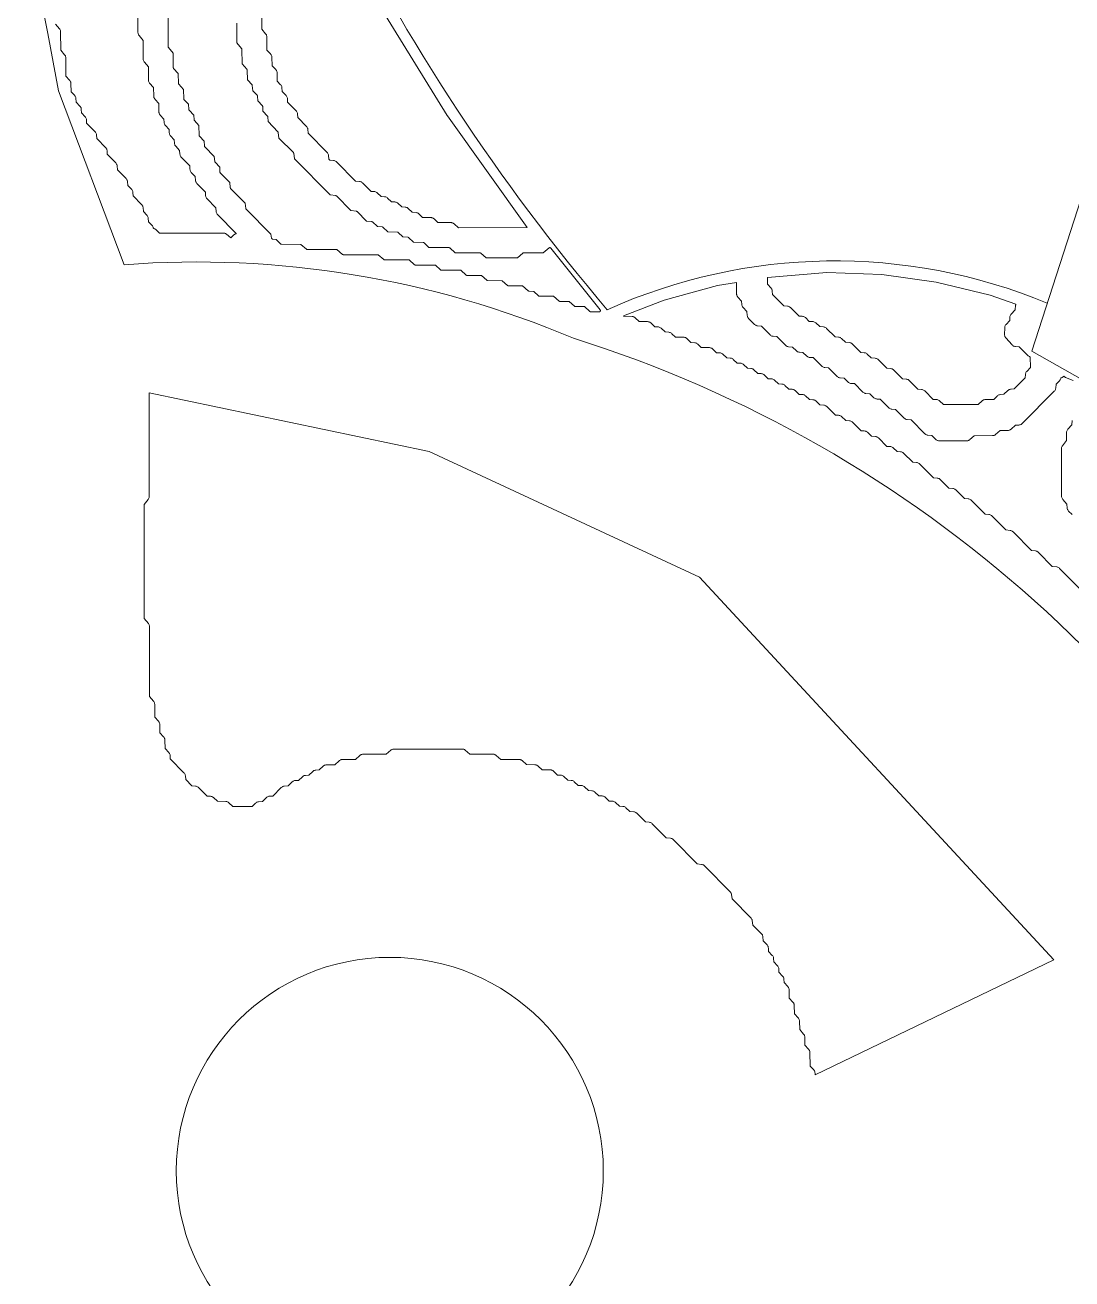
# Model space of a CAD drawing. Header units: inches. Extents: x 36 to 80.3, y 17.3 to 55.9.
# Drawn here: x 44.11 to 49.5, y 30.97 to 37.42 of the extents above; entities that cross this region are included whole.
import ezdxf

# ---------------------------------------------------------------- set-up
doc = ezdxf.new("R2010")
doc.units = ezdxf.units.IN
doc.layers.add('01_ORIGINAL_CAD', color=7, linetype='CONTINUOUS', lineweight=20)
doc.layers.add('02_APPROVED_PDF_OUTLINES', color=7, linetype='CONTINUOUS', lineweight=15)

msp = doc.modelspace()

# ---------------------------------------------------------------- linework, layer by layer
at = {"layer": '01_ORIGINAL_CAD'}
for points in [[(44.2832, 37.0838, 0.090917), (40.9305, 45.9685, -0.652582), (40.9305, 49.0108, -0.158741), (45.0035, 48.4251, -0.098355), (47.824, 46.2028), (47.7547, 46.078)], [(45.6919, 38.1087, 0.060935), (47.1089, 35.956, -0.206423), (49.3752, 35.9901)], [(46.9349, 35.809, 0.119192), (44.6213, 36.1879), (44.2832, 37.0838)]]:
    msp.add_lwpolyline(points, format="xyb", dxfattribs=at)
msp.add_lwpolyline([(49.5667, 36.5827), (50.7029, 35.7869), (50.1291, 35.2702), (49.2949, 35.7417), (49.5667, 36.5827)], dxfattribs=at)
msp.add_circle((45.9894, 31.5215), 1.0995, dxfattribs=at)
msp.add_arc((44.9959, 29.643), 6.4637, 23.73402, 72.54294, dxfattribs=at)
at = {"layer": '02_APPROVED_PDF_OUTLINES'}
for points in [[(44.6919, 37.8429), (44.6925, 37.3837), (44.6927, 37.3803), (44.6934, 37.377), (44.6946, 37.3738), (44.6961, 37.3708), (44.6981, 37.368), (44.7192, 37.3419), (44.7196, 37.2465), (44.7199, 37.243), (44.7206, 37.2395), (44.7219, 37.2362), (44.7236, 37.233), (44.7258, 37.2302), (44.746, 37.2071), (44.7463, 37.1392), (44.7466, 37.1356), (44.7474, 37.1322), (44.7487, 37.1288), (44.7504, 37.1257), (44.7525, 37.1229), (44.7729, 37.0996), (44.7739, 37.0555), (44.7741, 37.0524), (44.7748, 37.0495), (44.7757, 37.0466), (44.7771, 37.0439), (44.7787, 37.0413), (44.7806, 37.039), (44.7996, 37.0186), (44.8006, 36.975), (44.8008, 36.9719), (44.8015, 36.969), (44.8024, 36.9661), (44.8037, 36.9634), (44.8054, 36.9608), (44.8073, 36.9585), (44.8265, 36.9379), (44.8273, 36.9208), (44.8277, 36.9173), (44.8286, 36.9138), (44.8299, 36.9106), (44.8317, 36.9076), (44.834, 36.9048), (44.8531, 36.8843), (44.8539, 36.8671), (44.8543, 36.8636), (44.8552, 36.8602), (44.8566, 36.8569), (44.8584, 36.8539), (44.8606, 36.8511), (44.8798, 36.8306), (44.8806, 36.8134), (44.881, 36.8099), (44.8819, 36.8065), (44.8832, 36.8033), (44.885, 36.8002), (44.8873, 36.7975), (44.9068, 36.7765), (44.9086, 36.7561), (44.9092, 36.7527), (44.9102, 36.7494), (44.9116, 36.7463), (44.9135, 36.7434), (44.9157, 36.7408), (44.9597, 36.6961), (44.9604, 36.6793), (44.9608, 36.6758), (44.9617, 36.6724), (44.9631, 36.6691), (44.9649, 36.6661), (44.9671, 36.6633), (44.9867, 36.6424), (44.9885, 36.622), (44.9891, 36.6186), (44.9901, 36.6153), (44.9915, 36.6122), (44.9934, 36.6093), (44.9956, 36.6066), (45.0396, 36.5619), (45.0403, 36.5452), (45.0406, 36.5422), (45.0413, 36.5392), (45.0423, 36.5364), (45.0437, 36.5337), (45.0453, 36.5312), (45.0473, 36.5289), (45.0932, 36.4812), (45.095, 36.461), (45.0956, 36.4576), (45.0966, 36.4543), (45.098, 36.4512), (45.0999, 36.4483), (45.1021, 36.4456), (45.1988, 36.3478), (45.1988, 36.3474), (45.1975, 36.3471), (45.1944, 36.3461), (45.1915, 36.3446), (45.1888, 36.3428), (45.1863, 36.3407), (45.1716, 36.326), (45.1485, 36.3448), (45.1457, 36.3468), (45.1427, 36.3484), (45.1395, 36.3495), (45.1361, 36.3502), (45.1327, 36.3505), (44.8042, 36.3502), (44.787, 36.3672), (44.7846, 36.3694), (44.7818, 36.3712), (44.7789, 36.3726), (44.7758, 36.3737), (44.7726, 36.3743), (44.7719, 36.3744), (44.7717, 36.3753), (44.7711, 36.3784), (44.7701, 36.3815), (44.7687, 36.3844), (44.7669, 36.3872), (44.7648, 36.3896), (44.747, 36.4079), (44.7452, 36.428), (44.7447, 36.4314), (44.7437, 36.4347), (44.7423, 36.4378), (44.7404, 36.4407), (44.7382, 36.4433), (44.7203, 36.4616), (44.7186, 36.4817), (44.718, 36.4851), (44.717, 36.4884), (44.7156, 36.4915), (44.7137, 36.4944), (44.7115, 36.497), (44.6675, 36.5417), (44.6668, 36.5585), (44.6663, 36.562), (44.6655, 36.5654), (44.6641, 36.5687), (44.6623, 36.5717), (44.6601, 36.5744), (44.6405, 36.5954), (44.6387, 36.6158), (44.6381, 36.6192), (44.6371, 36.6225), (44.6357, 36.6256), (44.6338, 36.6285), (44.6316, 36.6311), (44.5872, 36.6763), (44.5854, 36.6963), (44.5849, 36.6997), (44.5839, 36.703), (44.5824, 36.7061), (44.5806, 36.709), (44.5783, 36.7116), (44.5344, 36.7563), (44.5336, 36.7731), (44.5333, 36.7761), (44.5326, 36.779), (44.5316, 36.7819), (44.5303, 36.7845), (44.5286, 36.787), (44.5267, 36.7893), (44.4807, 36.8371), (44.4789, 36.8572), (44.4784, 36.8606), (44.4774, 36.8639), (44.476, 36.8671), (44.4741, 36.87), (44.4719, 36.8726), (44.4279, 36.9173), (44.4271, 36.9341), (44.4267, 36.9376), (44.4258, 36.941), (44.4245, 36.9442), (44.4227, 36.9473), (44.4204, 36.95), (44.4013, 36.9706), (44.4005, 36.9877), (44.4001, 36.9912), (44.3992, 36.9947), (44.3978, 36.9979), (44.396, 37.0009), (44.3938, 37.0037), (44.3742, 37.0247), (44.3724, 37.045), (44.3719, 37.0484), (44.3709, 37.0517), (44.3695, 37.0548), (44.3676, 37.0577), (44.3654, 37.0603), (44.3482, 37.078), (44.3472, 37.1214), (44.3469, 37.1244), (44.3463, 37.1273), (44.3453, 37.1302), (44.344, 37.133), (44.3424, 37.1355), (44.3404, 37.1378), (44.3217, 37.158), (44.3212, 37.2523), (44.3209, 37.2558), (44.3202, 37.2593), (44.3189, 37.2627), (44.3172, 37.2658), (44.315, 37.2686), (44.2949, 37.2917), (44.2944, 37.3865), (44.2941, 37.39), (44.2934, 37.3935), (44.2921, 37.3968), (44.2904, 37.4), (44.2882, 37.4028), (44.2681, 37.4259)], [(45.9454, 37.5074), (46.2849, 36.9559), (46.2858, 36.9545), (46.6971, 36.3785), (46.3429, 36.3782), (46.3201, 36.3984), (46.3177, 36.4003), (46.3151, 36.4019), (46.3124, 36.4031), (46.3095, 36.404), (46.3066, 36.4045), (46.3036, 36.4047), (46.2372, 36.4049), (46.2173, 36.4238), (46.2149, 36.4258), (46.2124, 36.4274), (46.2096, 36.4288), (46.2067, 36.4298), (46.2037, 36.4304), (46.2006, 36.4306), (46.158, 36.4315), (46.1406, 36.4488), (46.138, 36.451), (46.1351, 36.4529), (46.132, 36.4544), (46.1286, 36.4554), (46.1252, 36.4559), (46.1052, 36.4577), (46.0845, 36.4774), (46.0817, 36.4796), (46.0787, 36.4815), (46.0754, 36.4829), (46.0719, 36.4838), (46.0684, 36.4842), (46.0516, 36.4849), (46.0313, 36.5042), (46.0286, 36.5064), (46.0255, 36.5083), (46.0222, 36.5097), (46.0188, 36.5106), (46.0152, 36.511), (45.9985, 36.5117), (45.9782, 36.531), (45.9754, 36.5332), (45.9724, 36.5351), (45.9691, 36.5365), (45.9656, 36.5374), (45.9621, 36.5378), (45.9454, 36.5385), (45.9251, 36.5578), (45.9223, 36.56), (45.9192, 36.5619), (45.9159, 36.5633), (45.9125, 36.5642), (45.9089, 36.5646), (45.8926, 36.5653), (45.8484, 36.6095), (45.8458, 36.6118), (45.8429, 36.6137), (45.8397, 36.6152), (45.8364, 36.6162), (45.8329, 36.6167), (45.8133, 36.6185), (45.7155, 36.7167), (45.7129, 36.719), (45.71, 36.7209), (45.7068, 36.7224), (45.7035, 36.7235), (45.7, 36.724), (45.6804, 36.7257), (45.6754, 36.7308), (45.6736, 36.7508), (45.6731, 36.7542), (45.6721, 36.7575), (45.6706, 36.7606), (45.6688, 36.7635), (45.6665, 36.7662), (45.569, 36.8649), (45.5672, 36.8849), (45.5667, 36.8883), (45.5657, 36.8916), (45.5642, 36.8947), (45.5624, 36.8976), (45.5601, 36.9002), (45.5157, 36.9454), (45.514, 36.9654), (45.5134, 36.9688), (45.5124, 36.9721), (45.511, 36.9752), (45.5091, 36.9781), (45.5069, 36.9807), (45.4629, 37.0254), (45.4622, 37.0422), (45.4618, 37.0457), (45.4609, 37.0491), (45.4595, 37.0524), (45.4577, 37.0554), (45.4555, 37.0582), (45.4359, 37.0791), (45.4341, 37.0995), (45.4335, 37.1029), (45.4326, 37.1062), (45.4311, 37.1093), (45.4293, 37.1122), (45.4271, 37.1148), (45.4098, 37.1325), (45.4088, 37.1758), (45.4086, 37.1789), (45.408, 37.1818), (45.407, 37.1847), (45.4057, 37.1874), (45.404, 37.19), (45.4021, 37.1923), (45.3831, 37.2126), (45.3821, 37.2563), (45.3819, 37.2594), (45.3813, 37.2623), (45.3803, 37.2652), (45.379, 37.2679), (45.3774, 37.2705), (45.3754, 37.2728), (45.3566, 37.293), (45.3562, 37.3604), (45.356, 37.364), (45.3552, 37.3675), (45.3539, 37.3708), (45.3522, 37.3739), (45.3501, 37.3768), (45.3299, 37.3998), (45.3292, 37.7982)], [(45.2012, 37.4317), (45.2017, 37.3298), (45.2265, 37.3014), (45.2269, 37.3009), (45.2272, 37.3004), (45.2275, 37.2999), (45.2277, 37.2993), (45.2279, 37.2987), (45.228, 37.2981), (45.228, 37.2975), (45.2284, 37.2225), (45.2533, 37.1941), (45.2536, 37.1936), (45.254, 37.1931), (45.2542, 37.1926), (45.2545, 37.192), (45.2546, 37.1914), (45.2547, 37.1908), (45.2548, 37.1902), (45.2559, 37.1393), (45.2798, 37.1137), (45.2802, 37.1133), (45.2805, 37.1128), (45.2808, 37.1123), (45.2811, 37.1118), (45.2812, 37.1112), (45.2814, 37.1107), (45.2814, 37.1101), (45.2838, 37.0833), (45.3064, 37.0601), (45.3068, 37.0597), (45.3072, 37.0592), (45.3075, 37.0586), (45.3077, 37.058), (45.3079, 37.0574), (45.308, 37.0568), (45.3081, 37.0562), (45.3092, 37.032), (45.3331, 37.0064), (45.3335, 37.0059), (45.3339, 37.0054), (45.3342, 37.0049), (45.3344, 37.0043), (45.3346, 37.0037), (45.3347, 37.0032), (45.3347, 37.0026), (45.3358, 36.9784), (45.3598, 36.9527), (45.3602, 36.9523), (45.3605, 36.9518), (45.3608, 36.9512), (45.361, 36.9507), (45.3612, 36.9501), (45.3613, 36.9495), (45.3614, 36.9489), (45.3625, 36.9248), (45.413, 36.8723), (45.4134, 36.8718), (45.4137, 36.8713), (45.414, 36.8708), (45.4143, 36.8702), (45.4145, 36.8696), (45.4146, 36.869), (45.4187, 36.8397), (45.4927, 36.7651), (45.4931, 36.7647), (45.4934, 36.7642), (45.4937, 36.7638), (45.494, 36.7633), (45.4942, 36.7627), (45.4943, 36.7622), (45.4944, 36.7617), (45.4985, 36.7324), (45.6819, 36.5475), (45.7108, 36.5434), (45.7114, 36.5433), (45.7119, 36.5431), (45.7124, 36.5429), (45.7129, 36.5427), (45.7134, 36.5424), (45.7138, 36.5421), (45.7142, 36.5417), (45.7882, 36.4671), (45.8172, 36.463), (45.8177, 36.4629), (45.8182, 36.4627), (45.8188, 36.4625), (45.8192, 36.4623), (45.8197, 36.462), (45.8202, 36.4616), (45.8206, 36.4613), (45.8701, 36.4117), (45.8966, 36.4094), (45.8971, 36.4093), (45.8977, 36.4092), (45.8983, 36.409), (45.8988, 36.4088), (45.8993, 36.4085), (45.8997, 36.4081), (45.9002, 36.4078), (45.9256, 36.3836), (45.9495, 36.3826), (45.9501, 36.3825), (45.9507, 36.3824), (45.9512, 36.3822), (45.9518, 36.382), (45.9523, 36.3817), (45.9529, 36.3814), (45.9533, 36.381), (45.9787, 36.3569), (46.029, 36.3558), (46.0296, 36.3558), (46.0301, 36.3557), (46.0307, 36.3555), (46.0312, 36.3553), (46.0317, 36.3551), (46.0322, 36.3548), (46.0327, 36.3545), (46.0331, 36.3541), (46.056, 36.3313), (46.0825, 36.329), (46.0831, 36.3289), (46.0837, 36.3288), (46.0842, 36.3286), (46.0847, 36.3284), (46.0852, 36.3281), (46.0857, 36.3278), (46.0861, 36.3274), (46.1115, 36.3033), (46.1618, 36.3022), (46.1624, 36.3022), (46.1629, 36.3021), (46.1635, 36.302), (46.164, 36.3018), (46.1645, 36.3016), (46.165, 36.3013), (46.1654, 36.301), (46.1658, 36.3006), (46.1912, 36.2766), (46.2945, 36.2755), (46.2951, 36.2755), (46.2957, 36.2754), (46.2963, 36.2752), (46.2969, 36.275), (46.2975, 36.2747), (46.298, 36.2744), (46.2985, 36.274), (46.3267, 36.249), (46.4538, 36.2488), (46.4544, 36.2488), (46.455, 36.2487), (46.4556, 36.2485), (46.4562, 36.2483), (46.4568, 36.248), (46.4573, 36.2477), (46.4578, 36.2473), (46.486, 36.2223), (46.6466, 36.2224), (46.6747, 36.2474), (46.6752, 36.2478), (46.6757, 36.2482), (46.6762, 36.2484), (46.6768, 36.2487), (46.6774, 36.2488), (46.678, 36.2489), (46.6786, 36.249), (46.7794, 36.2493), (46.8098, 36.2745), (46.8103, 36.2749), (46.8108, 36.2752), (46.8114, 36.2754), (46.8119, 36.2756), (46.8125, 36.2758), (46.8131, 36.2759), (46.8137, 36.2759), (46.8143, 36.2759), (46.8149, 36.2758), (46.8155, 36.2756), (46.816, 36.2754), (46.8165, 36.2752), (46.8171, 36.2748), (46.8175, 36.2745), (46.818, 36.2741), (46.8184, 36.2736), (47.0727, 35.9549), (47.073, 35.9544), (47.0733, 35.9539), (47.0735, 35.9534), (47.0737, 35.9528), (47.0739, 35.9523), (47.0739, 35.9517), (47.074, 35.9511), (47.0739, 35.9505), (47.0738, 35.9499), (47.0737, 35.9494), (47.0735, 35.9488), (47.0732, 35.9483), (47.0729, 35.9478), (47.0726, 35.9473), (47.0722, 35.9469), (47.0718, 35.9465), (47.0713, 35.9462), (47.0708, 35.9459), (47.0703, 35.9456), (47.0697, 35.9454), (47.0691, 35.9453), (47.0686, 35.9452), (47.068, 35.9452), (47.0243, 35.9451), (47.0237, 35.9452), (47.0231, 35.9453), (47.0225, 35.9454), (47.0219, 35.9456), (47.0214, 35.9459), (47.0208, 35.9463), (47.0203, 35.9466), (46.9921, 35.9717), (46.9446, 35.9719), (46.944, 35.9719), (46.9434, 35.972), (46.9428, 35.9722), (46.9422, 35.9724), (46.9417, 35.9727), (46.9411, 35.973), (46.9407, 35.9734), (46.9124, 35.9984), (46.8649, 35.9987), (46.8643, 35.9987), (46.8637, 35.9988), (46.8631, 35.999), (46.8625, 35.9992), (46.862, 35.9995), (46.8615, 35.9998), (46.861, 36.0002), (46.8328, 36.0252), (46.7587, 36.0255), (46.7581, 36.0255), (46.7575, 36.0256), (46.757, 36.0257), (46.7564, 36.0259), (46.7559, 36.0262), (46.7554, 36.0265), (46.7549, 36.0268), (46.7545, 36.0272), (46.7316, 36.0499), (46.7051, 36.0523), (46.7044, 36.0524), (46.7038, 36.0525), (46.7032, 36.0527), (46.7026, 36.053), (46.7021, 36.0534), (46.7016, 36.0538), (46.6734, 36.0788), (46.5993, 36.079), (46.5987, 36.079), (46.5981, 36.0791), (46.5975, 36.0793), (46.5969, 36.0795), (46.5964, 36.0798), (46.5959, 36.0801), (46.5954, 36.0805), (46.5672, 36.1055), (46.4931, 36.1058), (46.4925, 36.1058), (46.4919, 36.1059), (46.4913, 36.1061), (46.4907, 36.1063), (46.4902, 36.1066), (46.4896, 36.1069), (46.4891, 36.1073), (46.4609, 36.1323), (46.3869, 36.1325), (46.3863, 36.1326), (46.3857, 36.1327), (46.3851, 36.1328), (46.3845, 36.133), (46.3839, 36.1333), (46.3834, 36.1337), (46.3829, 36.134), (46.3547, 36.1591), (46.2541, 36.1593), (46.2536, 36.1593), (46.253, 36.1594), (46.2524, 36.1595), (46.2519, 36.1597), (46.2514, 36.1599), (46.2509, 36.1602), (46.2504, 36.1605), (46.25, 36.1609), (46.2246, 36.185), (46.1213, 36.186), (46.1207, 36.1861), (46.1201, 36.1862), (46.1195, 36.1863), (46.1189, 36.1865), (46.1184, 36.1868), (46.1179, 36.1871), (46.1174, 36.1875), (46.0892, 36.2125), (45.962, 36.2127), (45.9614, 36.2128), (45.9608, 36.2129), (45.9602, 36.213), (45.9596, 36.2132), (45.9591, 36.2135), (45.9585, 36.2139), (45.9581, 36.2142), (45.9299, 36.2393), (45.7496, 36.2394), (45.749, 36.2394), (45.7484, 36.2395), (45.7478, 36.2397), (45.7472, 36.2399), (45.7467, 36.2402), (45.7461, 36.2405), (45.7457, 36.2409), (45.7174, 36.2659), (45.5638, 36.2661), (45.5631, 36.2661), (45.5625, 36.2662), (45.5619, 36.2664), (45.5614, 36.2666), (45.5608, 36.2669), (45.5603, 36.2672), (45.5598, 36.2676), (45.5316, 36.2926), (45.431, 36.2929), (45.4304, 36.2929), (45.4298, 36.293), (45.4293, 36.2931), (45.4287, 36.2933), (45.4282, 36.2936), (45.4277, 36.2939), (45.4272, 36.2942), (45.4268, 36.2946), (45.4038, 36.3174), (45.3858, 36.3197), (45.3853, 36.3198), (45.3847, 36.32), (45.3842, 36.3202), (45.3836, 36.3204), (45.3832, 36.3207), (45.3827, 36.3211), (45.3823, 36.3215), (45.3819, 36.3219), (45.3816, 36.3224), (45.3813, 36.3229), (45.381, 36.3234), (45.3808, 36.324), (45.3807, 36.3245), (45.3767, 36.3451), (45.2493, 36.4736), (45.2489, 36.474), (45.2486, 36.4745), (45.2483, 36.475), (45.248, 36.4755), (45.2478, 36.4761), (45.2477, 36.4767), (45.2476, 36.4773), (45.2452, 36.5041), (45.1695, 36.5809), (45.1691, 36.5813), (45.1687, 36.5818), (45.1684, 36.5823), (45.1682, 36.5828), (45.168, 36.5834), (45.1678, 36.584), (45.1678, 36.5846), (45.1654, 36.6114), (45.1162, 36.6614), (45.1158, 36.6618), (45.1154, 36.6623), (45.1151, 36.6629), (45.1149, 36.6635), (45.1147, 36.6641), (45.1146, 36.6647), (45.1145, 36.6653), (45.1134, 36.6895), (45.0895, 36.7151), (45.0891, 36.7156), (45.0888, 36.716), (45.0885, 36.7165), (45.0883, 36.717), (45.0881, 36.7176), (45.0879, 36.7181), (45.0879, 36.7187), (45.0855, 36.7455), (45.0363, 36.7955), (45.0359, 36.796), (45.0355, 36.7965), (45.0352, 36.797), (45.035, 36.7976), (45.0348, 36.7982), (45.0347, 36.7988), (45.0346, 36.7994), (45.0335, 36.8236), (45.0096, 36.8493), (45.0092, 36.8497), (45.0088, 36.8503), (45.0085, 36.8508), (45.0083, 36.8514), (45.0081, 36.852), (45.008, 36.8526), (45.008, 36.8532), (45.0068, 36.9042), (44.9829, 36.9298), (44.9825, 36.9302), (44.9821, 36.9307), (44.9819, 36.9313), (44.9816, 36.9318), (44.9814, 36.9324), (44.9813, 36.933), (44.9813, 36.9336), (44.9802, 36.9578), (44.9562, 36.9834), (44.9559, 36.9839), (44.9555, 36.9843), (44.9553, 36.9848), (44.955, 36.9853), (44.9548, 36.9859), (44.9547, 36.9864), (44.9546, 36.987), (44.9523, 37.0138), (44.9297, 37.037), (44.9293, 37.0374), (44.929, 37.0379), (44.9287, 37.0384), (44.9284, 37.0389), (44.9282, 37.0394), (44.9281, 37.04), (44.928, 37.0406), (44.928, 37.0411), (44.9276, 37.0893), (44.9028, 37.1177), (44.9024, 37.1182), (44.9021, 37.1187), (44.9018, 37.1192), (44.9016, 37.1198), (44.9014, 37.1204), (44.9013, 37.1209), (44.9013, 37.1215), (44.9001, 37.1725), (44.8762, 37.1981), (44.8758, 37.1985), (44.8755, 37.199), (44.8752, 37.1995), (44.875, 37.2), (44.8748, 37.2005), (44.8747, 37.201), (44.8746, 37.2016), (44.8746, 37.2021), (44.8742, 37.2772), (44.8493, 37.3056), (44.8489, 37.3061), (44.8486, 37.3066), (44.8483, 37.3071), (44.8481, 37.3077), (44.848, 37.3083), (44.8479, 37.3089), (44.8478, 37.3095), (44.8473, 37.465)], [(49.7995, 34.2595), (49.438, 34.6241), (49.4356, 34.6262), (49.4329, 34.628), (49.43, 34.6295), (49.427, 34.6306), (49.4238, 34.6312), (49.4011, 34.6345), (49.3294, 34.7065), (49.3267, 34.7087), (49.3238, 34.7107), (49.3206, 34.7121), (49.3173, 34.7132), (49.3139, 34.7137), (49.2943, 34.7154), (49.1988, 34.8118), (49.1963, 34.8139), (49.1937, 34.8157), (49.1908, 34.8172), (49.1877, 34.8183), (49.1846, 34.8189), (49.1619, 34.8222), (49.0901, 34.8942), (49.0875, 34.8964), (49.0846, 34.8984), (49.0814, 34.8998), (49.0781, 34.9009), (49.0746, 34.9014), (49.055, 34.9031), (48.9838, 34.9746), (48.9811, 34.9769), (48.9782, 34.9788), (48.9751, 34.9803), (48.9717, 34.9813), (48.9683, 34.9818), (48.9487, 34.9836), (48.904, 35.0282), (48.9014, 35.0305), (48.8985, 35.0324), (48.8953, 35.0339), (48.892, 35.0349), (48.8885, 35.0355), (48.8689, 35.0372), (48.8243, 35.0819), (48.8217, 35.0841), (48.8187, 35.086), (48.8156, 35.0875), (48.8122, 35.0885), (48.8088, 35.0891), (48.7892, 35.0908), (48.718, 35.1623), (48.7153, 35.1646), (48.7124, 35.1665), (48.7093, 35.168), (48.7059, 35.169), (48.7025, 35.1695), (48.6827, 35.1713), (48.6354, 35.2175), (48.6331, 35.2195), (48.6306, 35.2212), (48.6279, 35.2226), (48.625, 35.2236), (48.622, 35.2243), (48.619, 35.2246), (48.6023, 35.2254), (48.582, 35.2446), (48.5792, 35.2469), (48.5762, 35.2487), (48.5729, 35.2501), (48.5694, 35.251), (48.5659, 35.2514), (48.5495, 35.2521), (48.5053, 35.2963), (48.5027, 35.2986), (48.4998, 35.3005), (48.4966, 35.302), (48.4933, 35.303), (48.4899, 35.3036), (48.4699, 35.3053), (48.4491, 35.325), (48.4464, 35.3273), (48.4433, 35.3291), (48.44, 35.3305), (48.4366, 35.3314), (48.433, 35.3318), (48.4167, 35.3326), (48.3725, 35.3768), (48.3698, 35.379), (48.3669, 35.3809), (48.3638, 35.3824), (48.3604, 35.3834), (48.357, 35.384), (48.337, 35.3858), (48.3162, 35.4054), (48.3135, 35.4077), (48.3104, 35.4095), (48.3071, 35.4109), (48.3037, 35.4119), (48.3001, 35.4123), (48.2838, 35.413), (48.2396, 35.4572), (48.237, 35.4595), (48.234, 35.4614), (48.2309, 35.4628), (48.2276, 35.4639), (48.2241, 35.4644), (48.2041, 35.4662), (48.1834, 35.4859), (48.1806, 35.4881), (48.1775, 35.49), (48.1743, 35.4914), (48.1708, 35.4923), (48.1673, 35.4927), (48.1505, 35.4934), (48.1302, 35.5127), (48.1275, 35.5149), (48.1244, 35.5168), (48.1211, 35.5182), (48.1177, 35.5191), (48.1141, 35.5195), (48.0974, 35.5202), (48.0771, 35.5395), (48.0743, 35.5417), (48.0713, 35.5436), (48.068, 35.545), (48.0645, 35.5459), (48.061, 35.5463), (48.0442, 35.547), (48.0239, 35.5663), (48.0212, 35.5685), (48.0181, 35.5704), (48.0148, 35.5718), (48.0114, 35.5727), (48.0078, 35.5731), (47.9911, 35.5738), (47.9708, 35.5931), (47.968, 35.5953), (47.965, 35.5972), (47.9617, 35.5986), (47.9582, 35.5995), (47.9547, 35.5999), (47.938, 35.6006), (47.9177, 35.6199), (47.9149, 35.6221), (47.9118, 35.624), (47.9086, 35.6254), (47.9051, 35.6263), (47.9016, 35.6267), (47.8848, 35.6274), (47.8645, 35.6467), (47.8618, 35.6489), (47.8587, 35.6508), (47.8554, 35.6522), (47.852, 35.6531), (47.8484, 35.6535), (47.8317, 35.6542), (47.8114, 35.6735), (47.8086, 35.6757), (47.8056, 35.6776), (47.8023, 35.679), (47.7988, 35.6799), (47.7953, 35.6803), (47.7785, 35.681), (47.7582, 35.7003), (47.7555, 35.7025), (47.7524, 35.7044), (47.7491, 35.7058), (47.7457, 35.7067), (47.7421, 35.7071), (47.7254, 35.7078), (47.7051, 35.7271), (47.7023, 35.7293), (47.6993, 35.7312), (47.696, 35.7326), (47.6925, 35.7335), (47.689, 35.7339), (47.6723, 35.7346), (47.652, 35.7539), (47.6496, 35.7558), (47.647, 35.7575), (47.6443, 35.7588), (47.6414, 35.7598), (47.6384, 35.7605), (47.6353, 35.7607), (47.5927, 35.7616), (47.5753, 35.7788), (47.5727, 35.7811), (47.5698, 35.783), (47.5666, 35.7844), (47.5633, 35.7855), (47.5599, 35.786), (47.5399, 35.7878), (47.5191, 35.8074), (47.5168, 35.8094), (47.5142, 35.8111), (47.5114, 35.8124), (47.5085, 35.8134), (47.5055, 35.814), (47.5025, 35.8143), (47.4599, 35.8152), (47.4425, 35.8324), (47.4398, 35.8347), (47.4369, 35.8366), (47.4338, 35.838), (47.4305, 35.839), (47.4271, 35.8396), (47.4071, 35.8413), (47.3863, 35.861), (47.3836, 35.8633), (47.3805, 35.8651), (47.3772, 35.8665), (47.3738, 35.8674), (47.3702, 35.8678), (47.3535, 35.8686), (47.3332, 35.8878), (47.3308, 35.8898), (47.3282, 35.8915), (47.3255, 35.8928), (47.3226, 35.8938), (47.3196, 35.8944), (47.3165, 35.8947), (47.2736, 35.8956), (47.2535, 35.9146), (47.2511, 35.9166), (47.2486, 35.9182), (47.2458, 35.9196), (47.2429, 35.9206), (47.2399, 35.9212), (47.2368, 35.9214), (47.1939, 35.9224), (47.1921, 35.924), (47.4016, 36.0055), (47.6765, 36.0811), (47.7745, 36.0957), (47.7753, 36.038), (47.7756, 36.0349), (47.7762, 36.0319), (47.7771, 36.029), (47.7785, 36.0262), (47.7801, 36.0237), (47.7821, 36.0213), (47.8012, 36.0008), (47.802, 35.9836), (47.8024, 35.9801), (47.8033, 35.9767), (47.8047, 35.9734), (47.8065, 35.9704), (47.8087, 35.9676), (47.8283, 35.9466), (47.8301, 35.9263), (47.8306, 35.9229), (47.8317, 35.9195), (47.8331, 35.9164), (47.835, 35.9135), (47.8373, 35.9109), (47.868, 35.8799), (47.8706, 35.8776), (47.8735, 35.8757), (47.8767, 35.8742), (47.8801, 35.8731), (47.8835, 35.8726), (47.9031, 35.8709), (47.9478, 35.8262), (47.9504, 35.8239), (47.9533, 35.822), (47.9565, 35.8205), (47.9598, 35.8195), (47.9633, 35.819), (47.9829, 35.8172), (48.0275, 35.7726), (48.0301, 35.7703), (48.0331, 35.7684), (48.0362, 35.7669), (48.0395, 35.7659), (48.043, 35.7654), (48.063, 35.7636), (48.0837, 35.7439), (48.0865, 35.7416), (48.0896, 35.7398), (48.0928, 35.7384), (48.0963, 35.7375), (48.0998, 35.7371), (48.1166, 35.7363), (48.1369, 35.7171), (48.1396, 35.7148), (48.1427, 35.713), (48.146, 35.7116), (48.1494, 35.7107), (48.153, 35.7103), (48.1693, 35.7096), (48.2135, 35.6654), (48.2162, 35.6631), (48.2191, 35.6612), (48.2222, 35.6597), (48.2256, 35.6587), (48.229, 35.6581), (48.2486, 35.6564), (48.2933, 35.6117), (48.2959, 35.6095), (48.2988, 35.6076), (48.302, 35.6061), (48.3053, 35.6051), (48.3087, 35.6045), (48.3287, 35.6027), (48.3495, 35.5831), (48.3523, 35.5808), (48.3553, 35.579), (48.3586, 35.5776), (48.362, 35.5766), (48.3656, 35.5762), (48.3819, 35.5755), (48.4261, 35.5313), (48.4288, 35.529), (48.4317, 35.5271), (48.4348, 35.5257), (48.4382, 35.5246), (48.4416, 35.5241), (48.4616, 35.5223), (48.4824, 35.5026), (48.4851, 35.5004), (48.4882, 35.4985), (48.4915, 35.4971), (48.4949, 35.4962), (48.4985, 35.4958), (48.5148, 35.4951), (48.559, 35.4509), (48.5616, 35.4486), (48.5646, 35.4467), (48.5677, 35.4452), (48.571, 35.4442), (48.5745, 35.4437), (48.5941, 35.4419), (48.6387, 35.3973), (48.6414, 35.395), (48.6443, 35.3931), (48.6475, 35.3916), (48.6508, 35.3906), (48.6542, 35.39), (48.6738, 35.3883), (48.7451, 35.3169), (48.7477, 35.3146), (48.7506, 35.3127), (48.7538, 35.3112), (48.7571, 35.3102), (48.7606, 35.3096), (48.7805, 35.3078), (48.8013, 35.2882), (48.8037, 35.2862), (48.8064, 35.2845), (48.8092, 35.2831), (48.8122, 35.2821), (48.8152, 35.2815), (48.8184, 35.2813), (48.9598, 35.2806), (48.9629, 35.2807), (48.9659, 35.2813), (48.9688, 35.2822), (48.9716, 35.2834), (48.9742, 35.285), (48.9766, 35.2869), (48.9993, 35.3072), (49.0927, 35.3075), (49.0957, 35.3077), (49.0987, 35.3082), (49.1016, 35.3091), (49.1043, 35.3104), (49.1069, 35.312), (49.1093, 35.3138), (49.132, 35.3341), (49.1724, 35.3344), (49.1754, 35.3346), (49.1783, 35.3352), (49.1812, 35.3361), (49.1839, 35.3373), (49.1865, 35.3389), (49.1888, 35.3407), (49.212, 35.3614), (49.2292, 35.3622), (49.2323, 35.3625), (49.2353, 35.3632), (49.2382, 35.3643), (49.2409, 35.3657), (49.2435, 35.3675), (49.2458, 35.3695), (49.4115, 35.5363), (49.4138, 35.5389), (49.4157, 35.5418), (49.4171, 35.545), (49.4181, 35.5483), (49.4187, 35.5518), (49.4204, 35.5718), (49.4381, 35.5902), (49.4402, 35.5926), (49.442, 35.5954), (49.4434, 35.5983), (49.4444, 35.6014), (49.445, 35.6044), (49.445, 35.6044), (49.4483, 35.6053), (49.4515, 35.6067), (49.4544, 35.6084), (49.457, 35.6106), (49.4602, 35.6136), (49.4615, 35.6123), (49.464, 35.6102), (49.4668, 35.6084), (49.4698, 35.607), (49.5077, 35.5921)], [(49.5034, 35.3847), (49.5017, 35.3639), (49.4808, 35.34), (49.4787, 35.3371), (49.477, 35.334), (49.4757, 35.3307), (49.475, 35.3272), (49.4747, 35.3236), (49.4745, 35.282), (49.4535, 35.2557), (49.4516, 35.253), (49.45, 35.2499), (49.4489, 35.2467), (49.4482, 35.2434), (49.448, 35.24), (49.4488, 34.9956), (49.449, 34.992), (49.4498, 34.9885), (49.4511, 34.9852), (49.4528, 34.982), (49.455, 34.9792), (49.4759, 34.9552), (49.4777, 34.9344), (49.4783, 34.931), (49.4793, 34.9278), (49.4807, 34.9247), (49.4825, 34.9218), (49.4847, 34.9192), (49.5026, 34.9008)]]:
    msp.add_lwpolyline(points, dxfattribs=at)
for points in [[(49.2136, 35.9837), (49.2129, 35.9817), (49.2123, 35.9786), (49.2091, 35.9552), (49.1891, 35.9336), (49.1869, 35.9309), (49.1851, 35.9278), (49.1837, 35.9246), (49.1828, 35.9211), (49.1824, 35.9176), (49.1817, 35.9005), (49.1627, 35.8799), (49.1607, 35.8776), (49.1591, 35.875), (49.1578, 35.8723), (49.1568, 35.8694), (49.1562, 35.8665), (49.156, 35.8635), (49.1552, 35.828), (49.1553, 35.8249), (49.1559, 35.8217), (49.1568, 35.8187), (49.1581, 35.8158), (49.1597, 35.8131), (49.1617, 35.8107), (49.1946, 35.7743), (49.1968, 35.7722), (49.1993, 35.7703), (49.202, 35.7687), (49.2049, 35.7675), (49.2079, 35.7667), (49.2109, 35.7662), (49.2306, 35.7645), (49.2752, 35.7198), (49.2775, 35.7178), (49.2801, 35.716), (49.2828, 35.7146), (49.2857, 35.7136), (49.2879, 35.7129), (49.288, 35.6586), (49.2693, 35.6384), (49.2671, 35.6357), (49.2653, 35.6327), (49.2639, 35.6294), (49.263, 35.626), (49.2626, 35.6225), (49.262, 35.6057), (49.2049, 35.5479), (49.1886, 35.5471), (49.1851, 35.5467), (49.1816, 35.5458), (49.1783, 35.5444), (49.1753, 35.5425), (49.1725, 35.5403), (49.1518, 35.5206), (49.1318, 35.5188), (49.1284, 35.5182), (49.1251, 35.5172), (49.122, 35.5157), (49.1191, 35.5138), (49.1164, 35.5116), (49.0992, 35.4943), (49.0565, 35.4934), (49.0535, 35.4931), (49.0505, 35.4925), (49.0476, 35.4915), (49.0448, 35.4901), (49.0422, 35.4885), (49.0399, 35.4865), (49.0201, 35.4677), (48.8403, 35.4675), (48.8204, 35.4863), (48.8177, 35.4886), (48.8146, 35.4904), (48.8113, 35.4918), (48.8079, 35.4928), (48.8043, 35.4932), (48.788, 35.4939), (48.7438, 35.5381), (48.7412, 35.5404), (48.7382, 35.5423), (48.7351, 35.5437), (48.7317, 35.5448), (48.7283, 35.5453), (48.7087, 35.547), (48.664, 35.5917), (48.6614, 35.594), (48.6585, 35.5959), (48.6553, 35.5974), (48.652, 35.5984), (48.6486, 35.5989), (48.629, 35.6007), (48.5843, 35.6453), (48.5817, 35.6476), (48.5788, 35.6495), (48.5756, 35.651), (48.5723, 35.652), (48.5688, 35.6525), (48.5492, 35.6543), (48.5046, 35.6989), (48.5019, 35.7012), (48.499, 35.7031), (48.4959, 35.7046), (48.4925, 35.7056), (48.4891, 35.7062), (48.4691, 35.7079), (48.4483, 35.7276), (48.4456, 35.7299), (48.4425, 35.7317), (48.4392, 35.7331), (48.4358, 35.734), (48.4322, 35.7344), (48.4159, 35.7352), (48.3717, 35.7794), (48.3691, 35.7816), (48.3662, 35.7835), (48.363, 35.785), (48.3597, 35.786), (48.3562, 35.7866), (48.3362, 35.7884), (48.3155, 35.808), (48.3127, 35.8103), (48.3097, 35.8121), (48.3064, 35.8135), (48.3029, 35.8145), (48.2994, 35.8149), (48.283, 35.8156), (48.2388, 35.8598), (48.2362, 35.8621), (48.2333, 35.864), (48.2301, 35.8654), (48.2268, 35.8665), (48.2234, 35.867), (48.2034, 35.8688), (48.1826, 35.8885), (48.1798, 35.8907), (48.1768, 35.8926), (48.1735, 35.894), (48.17, 35.8949), (48.1665, 35.8953), (48.1498, 35.896), (48.1295, 35.9153), (48.1267, 35.9175), (48.1236, 35.9194), (48.1204, 35.9208), (48.1169, 35.9217), (48.1134, 35.9221), (48.097, 35.9228), (48.0528, 35.967), (48.0502, 35.9693), (48.0473, 35.9712), (48.0441, 35.9727), (48.0408, 35.9737), (48.0373, 35.9742), (48.0178, 35.976), (47.96, 36.0343), (47.9592, 36.051), (47.9588, 36.0545), (47.9579, 36.0579), (47.9566, 36.0612), (47.9547, 36.0642), (47.9525, 36.0669), (47.9338, 36.087), (47.9337, 36.1223), (48.2396, 36.1469), (48.5225, 36.1368), (48.8038, 36.0981), (49.0811, 36.0307)], [(48.1795, 32.016), (48.1793, 32.0247), (48.179, 32.0277), (48.1784, 32.0306), (48.1774, 32.0335), (48.1761, 32.0362), (48.1745, 32.0388), (48.1725, 32.0411), (48.1536, 32.0613), (48.1525, 32.1318), (48.1523, 32.1348), (48.1517, 32.1378), (48.1507, 32.1407), (48.1494, 32.1435), (48.1477, 32.1461), (48.1458, 32.1484), (48.127, 32.1686), (48.1267, 32.2093), (48.1264, 32.2128), (48.1256, 32.2163), (48.1243, 32.2196), (48.1226, 32.2227), (48.1205, 32.2256), (48.1001, 32.2488), (48.0991, 32.293), (48.0989, 32.296), (48.0982, 32.2989), (48.0973, 32.3018), (48.096, 32.3046), (48.0943, 32.3071), (48.0924, 32.3094), (48.0734, 32.3298), (48.0724, 32.3735), (48.0722, 32.3765), (48.0715, 32.3794), (48.0706, 32.3823), (48.0693, 32.3851), (48.0676, 32.3876), (48.0657, 32.3899), (48.0467, 32.4103), (48.0457, 32.454), (48.0455, 32.457), (48.0448, 32.4599), (48.0439, 32.4628), (48.0426, 32.4656), (48.0409, 32.4681), (48.039, 32.4704), (48.0198, 32.491), (48.0191, 32.5082), (48.0186, 32.5117), (48.0178, 32.5151), (48.0164, 32.5183), (48.0146, 32.5214), (48.0124, 32.5241), (47.9932, 32.5446), (47.9924, 32.5618), (47.992, 32.5653), (47.9911, 32.5687), (47.9897, 32.572), (47.9879, 32.575), (47.9857, 32.5778), (47.9665, 32.5983), (47.9658, 32.6155), (47.9654, 32.619), (47.9645, 32.6224), (47.9631, 32.6257), (47.9613, 32.6287), (47.9591, 32.6314), (47.9399, 32.652), (47.9391, 32.6691), (47.9387, 32.6726), (47.9378, 32.6761), (47.9364, 32.6793), (47.9346, 32.6823), (47.9324, 32.6851), (47.9128, 32.7061), (47.911, 32.7264), (47.9105, 32.7299), (47.9095, 32.7331), (47.908, 32.7363), (47.9062, 32.7392), (47.9039, 32.7418), (47.859, 32.7874), (47.8558, 32.8105), (47.8551, 32.8136), (47.8541, 32.8167), (47.8527, 32.8195), (47.8509, 32.8222), (47.8488, 32.8246), (47.7526, 32.9216), (47.7494, 32.9446), (47.7487, 32.9477), (47.7477, 32.9508), (47.7462, 32.9536), (47.7445, 32.9563), (47.7424, 32.9587), (47.6094, 33.0928), (47.607, 33.095), (47.6043, 33.0968), (47.6014, 33.0982), (47.5983, 33.0993), (47.5952, 33.1), (47.5725, 33.1032), (47.4499, 33.2269), (47.4474, 33.2291), (47.4448, 33.2309), (47.4419, 33.2323), (47.4388, 33.2334), (47.4356, 33.2341), (47.413, 33.2373), (47.3412, 33.3093), (47.3386, 33.3116), (47.3356, 33.3135), (47.3325, 33.315), (47.3291, 33.316), (47.3257, 33.3165), (47.3061, 33.3183), (47.2614, 33.3629), (47.2588, 33.3652), (47.2559, 33.3671), (47.2527, 33.3686), (47.2494, 33.3696), (47.246, 33.3702), (47.226, 33.3719), (47.2052, 33.3916), (47.2024, 33.3939), (47.1994, 33.3957), (47.1961, 33.3971), (47.1926, 33.398), (47.1891, 33.3984), (47.1724, 33.3992), (47.1521, 33.4184), (47.1493, 33.4207), (47.1463, 33.4225), (47.143, 33.4239), (47.1395, 33.4248), (47.136, 33.4252), (47.1192, 33.426), (47.0989, 33.4452), (47.0962, 33.4475), (47.0931, 33.4493), (47.0898, 33.4507), (47.0864, 33.4516), (47.0828, 33.452), (47.0661, 33.4528), (47.0458, 33.472), (47.043, 33.4743), (47.04, 33.4761), (47.0367, 33.4775), (47.0332, 33.4784), (47.0297, 33.4788), (47.0129, 33.4796), (46.9927, 33.4988), (46.9899, 33.5011), (46.9868, 33.5029), (46.9835, 33.5043), (46.9801, 33.5052), (46.9765, 33.5056), (46.9598, 33.5064), (46.9395, 33.5256), (46.9367, 33.5279), (46.9337, 33.5297), (46.9304, 33.5311), (46.927, 33.532), (46.9234, 33.5324), (46.9067, 33.5332), (46.8864, 33.5524), (46.8836, 33.5547), (46.8806, 33.5565), (46.8773, 33.5579), (46.8738, 33.5588), (46.8703, 33.5592), (46.8535, 33.56), (46.8332, 33.5792), (46.8309, 33.5812), (46.8283, 33.5828), (46.8255, 33.5842), (46.8226, 33.5852), (46.8196, 33.5858), (46.8166, 33.586), (46.7736, 33.587), (46.7535, 33.606), (46.7512, 33.6079), (46.7486, 33.6096), (46.7459, 33.611), (46.7429, 33.6119), (46.7399, 33.6126), (46.7369, 33.6128), (46.6935, 33.6137), (46.6704, 33.6342), (46.6681, 33.636), (46.6655, 33.6376), (46.6627, 33.6388), (46.6599, 33.6397), (46.6569, 33.6403), (46.6539, 33.6405), (46.5605, 33.6407), (46.5377, 33.6609), (46.5353, 33.6628), (46.5327, 33.6643), (46.53, 33.6656), (46.5271, 33.6665), (46.5241, 33.667), (46.5211, 33.6672), (46.4012, 33.6674), (46.3783, 33.6876), (46.376, 33.6895), (46.3734, 33.6911), (46.3706, 33.6923), (46.3677, 33.6932), (46.3647, 33.6938), (46.3617, 33.6939), (46.0108, 33.6937), (46.0077, 33.6935), (46.0048, 33.6929), (46.0019, 33.692), (45.9991, 33.6908), (45.9965, 33.6892), (45.9941, 33.6873), (45.9714, 33.6671), (45.8515, 33.6667), (45.8485, 33.6665), (45.8455, 33.666), (45.8426, 33.6651), (45.8399, 33.6638), (45.8373, 33.6622), (45.8349, 33.6604), (45.8122, 33.6401), (45.7453, 33.6398), (45.7423, 33.6396), (45.7394, 33.639), (45.7365, 33.6381), (45.7337, 33.6369), (45.7312, 33.6353), (45.7288, 33.6335), (45.7059, 33.613), (45.6624, 33.612), (45.6594, 33.6118), (45.6564, 33.6111), (45.6535, 33.6101), (45.6507, 33.6088), (45.6481, 33.6071), (45.6458, 33.6051), (45.6256, 33.5859), (45.6089, 33.5851), (45.6053, 33.5847), (45.6018, 33.5838), (45.5986, 33.5824), (45.5955, 33.5805), (45.5927, 33.5782), (45.5725, 33.559), (45.5558, 33.5582), (45.5523, 33.5578), (45.5488, 33.5569), (45.5455, 33.5555), (45.5425, 33.5536), (45.5397, 33.5514), (45.5195, 33.5321), (45.5028, 33.5314), (45.4992, 33.5309), (45.4958, 33.53), (45.4925, 33.5286), (45.4894, 33.5268), (45.4867, 33.5245), (45.466, 33.5048), (45.446, 33.503), (45.4426, 33.5024), (45.4392, 33.5014), (45.4361, 33.4999), (45.4332, 33.498), (45.4305, 33.4957), (45.3865, 33.4515), (45.3702, 33.4507), (45.3667, 33.4503), (45.3632, 33.4494), (45.3599, 33.448), (45.3569, 33.4461), (45.3541, 33.4439), (45.3334, 33.4242), (45.3134, 33.4224), (45.31, 33.4218), (45.3067, 33.4208), (45.3036, 33.4193), (45.3007, 33.4175), (45.298, 33.4152), (45.281, 33.3982), (45.1811, 33.3981), (45.1612, 33.4169), (45.1589, 33.4189), (45.1563, 33.4205), (45.1536, 33.4219), (45.1506, 33.4229), (45.1476, 33.4235), (45.1446, 33.4238), (45.1016, 33.4247), (45.0816, 33.4437), (45.0788, 33.4459), (45.0757, 33.4478), (45.0725, 33.4492), (45.069, 33.4501), (45.0655, 33.4505), (45.0491, 33.4512), (45.0049, 33.4954), (45.0023, 33.4977), (44.9994, 33.4996), (44.9962, 33.5011), (44.9929, 33.5021), (44.9894, 33.5027), (44.9699, 33.5044), (44.9382, 33.5363), (44.9365, 33.5563), (44.9359, 33.5597), (44.9349, 33.563), (44.9335, 33.5661), (44.9316, 33.569), (44.9294, 33.5716), (44.8588, 33.6431), (44.8581, 33.6599), (44.8577, 33.6634), (44.8568, 33.6668), (44.8554, 33.6701), (44.8536, 33.6731), (44.8514, 33.6759), (44.8324, 33.6962), (44.8314, 33.7399), (44.8311, 33.7429), (44.8305, 33.7459), (44.8296, 33.7487), (44.8282, 33.7515), (44.8266, 33.754), (44.8247, 33.7564), (44.8057, 33.7767), (44.8047, 33.8204), (44.8045, 33.8234), (44.8038, 33.8264), (44.8029, 33.8292), (44.8015, 33.832), (44.7999, 33.8345), (44.798, 33.8369), (44.7792, 33.857), (44.7788, 33.9245), (44.7785, 33.928), (44.7778, 33.9315), (44.7765, 33.9348), (44.7748, 33.938), (44.7726, 33.9408), (44.7525, 33.9638), (44.7518, 34.3241), (44.7516, 34.3274), (44.7509, 34.3308), (44.7497, 34.3339), (44.7482, 34.3369), (44.7462, 34.3397), (44.7252, 34.3658), (44.725, 34.4314), (44.724, 34.9532), (44.745, 34.9794), (44.7469, 34.9822), (44.7485, 34.9852), (44.7496, 34.9884), (44.7503, 34.9917), (44.7505, 34.9951), (44.7495, 35.5283), (46.1921, 35.2261), (47.585, 34.5794), (49.4087, 32.6079)]]:
    msp.add_lwpolyline(points, close=True, dxfattribs=at)

doc.saveas('drawing.dxf')
